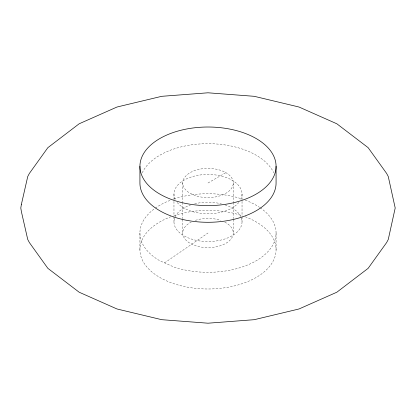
<?xml version="1.0" encoding="UTF-8"?>
<svg xmlns="http://www.w3.org/2000/svg" width="416" height="416" viewBox="0 0 416 416"><rect width="100%" height="100%" fill="white"/><g stroke="black" fill="none" stroke-linecap="round" stroke-linejoin="round"><path stroke-width="0.31" stroke-dasharray="2.08 1.56" d="M164.57 262.886L208 233.012M208 182.988L225.878 172.666M276.073 233.012L276.073 249.688M242.034 194.106L242.034 216.081M242.034 216.726L242.034 221.894M233.282 182.988L233.282 201.828M233.282 202.478L233.282 218.717M233.282 219.367L233.282 233.012M182.718 182.988L182.718 201.828M182.718 202.478L182.718 218.717M182.718 219.367L182.718 233.012M173.966 194.106L173.966 216.081M173.966 216.726L173.966 221.894M139.927 233.012L139.927 249.688M142.246 172.817A68.073 39.302 0 0 1 208 143.686A68.073 39.302 0 0 1 273.754 172.817M224.812 222.113A25.282 14.596 0 0 1 228.493 241.561A25.282 14.596 0 0 1 195.359 245.653L190.122 243.334A25.282 14.596 0 0 1 191.188 222.113M195.359 220.371A25.282 14.596 0 0 1 220.641 220.371M245.185 216.767A68.073 39.302 0 0 1 259.345 275.491A68.073 39.302 0 0 1 156.655 275.491A68.073 39.302 0 0 1 170.815 216.767M173.966 215.649A68.073 39.302 0 0 1 242.034 215.649M260.135 207.74A68.073 39.302 0 0 1 260.151 258.268A68.073 39.302 0 0 1 173.966 267.046L159.864 260.801A68.073 39.302 0 0 1 154.783 208.504M155.319 208.12A68.073 39.302 0 0 1 170.815 200.091M173.966 198.978A68.073 39.302 0 0 1 242.034 198.978M245.185 200.091A68.073 39.302 0 0 1 259.584 207.366M225.02 204.875A34.034 19.651 0 0 1 239.117 229.856A34.034 19.651 0 0 1 197.6 240.604A34.034 19.651 0 0 1 174.668 217.916M175.126 216.809A34.034 19.651 0 0 1 190.346 205.093M194.657 203.819A34.034 19.651 0 0 1 221.343 203.819M175.126 199.191A34.034 19.651 0 0 1 208 174.455A34.034 19.651 0 0 1 240.874 199.191M238.846 202.415A34.034 19.651 0 0 1 208 213.756A34.034 19.651 0 0 1 177.154 202.415M195.359 195.629L190.122 193.31A25.282 14.596 0 0 1 199.352 169.27A25.282 14.596 0 0 1 233.184 184.262A25.282 14.596 0 0 1 195.359 195.629"/><path stroke-width="0.62" d="M276.073 166.312A68.073 39.302 0 0 1 173.966 200.351A68.073 39.302 0 0 1 173.966 132.278A68.073 39.302 0 0 1 276.073 166.312L276.073 182.988A68.073 39.302 0 0 1 208 222.29A68.073 39.302 0 0 1 139.927 182.988L139.927 166.312M21.382 204.402L20.8 208L21.382 211.598L27.737 239.481L29.38 242.58L47.856 268.33L79.154 292.214L116.891 308.932L118.654 309.379L161.751 319.686L208 323.201L254.249 319.686L297.346 309.379L299.109 308.932L336.846 292.214L368.144 268.33L386.62 242.58L388.263 239.481L395.2 208L388.263 176.519L386.62 173.42L368.144 147.67L336.846 123.786L299.109 107.068L297.346 106.621L254.249 96.314L208 92.799L161.751 96.314L118.654 106.621L116.891 107.068L79.154 123.786L47.856 147.67L29.38 173.42L27.737 176.519L21.382 204.402"/></g></svg>
